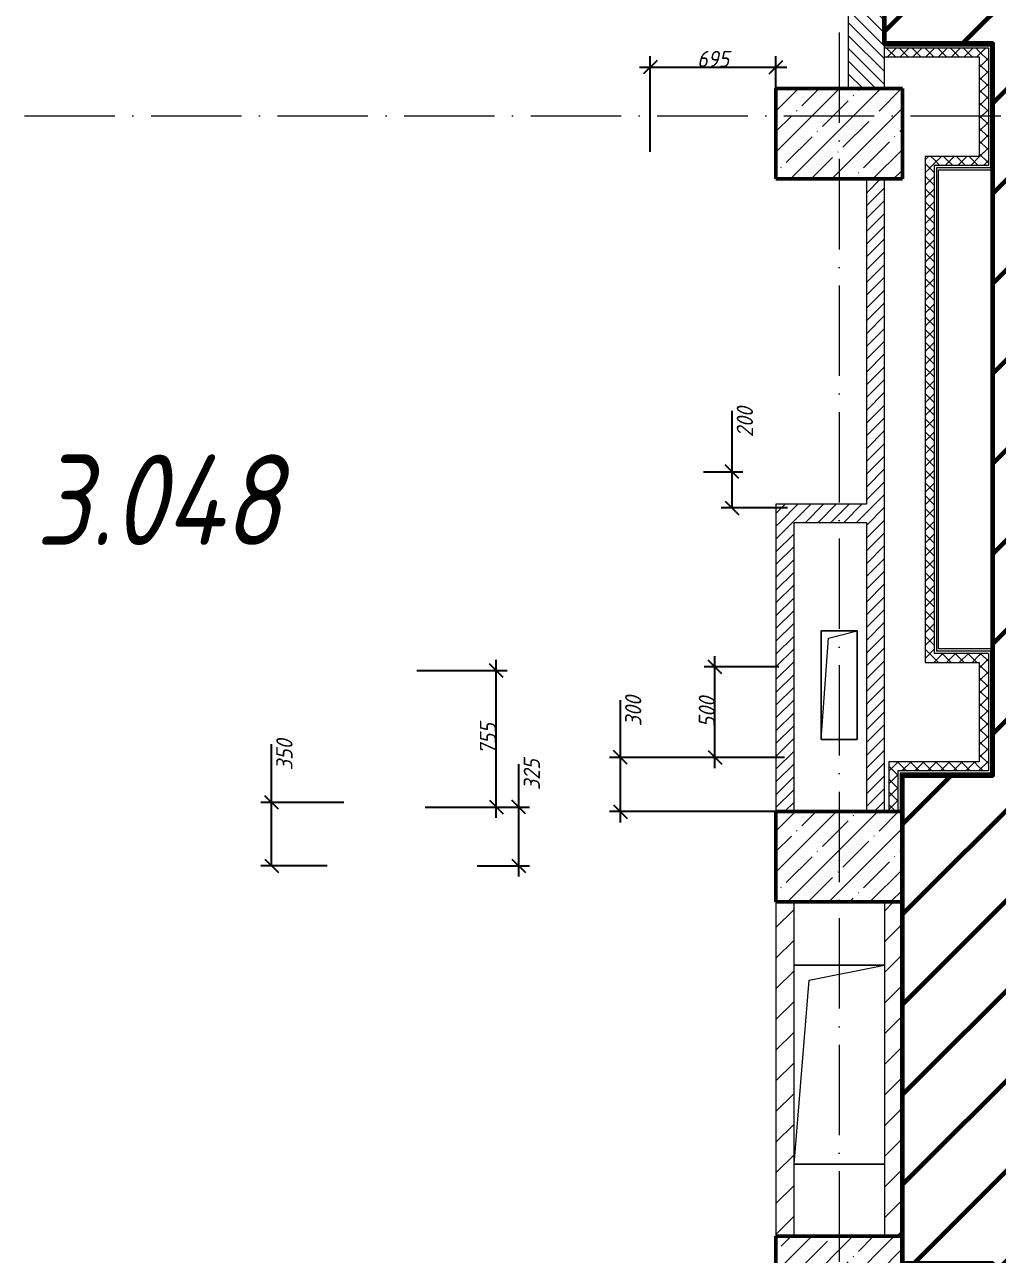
# Model space of a CAD drawing. Header units: millimetres. Extents: x -606178 to 312196, y -19338 to 632709.
# Drawn here: x -62071 to -56690, y 527525 to 534329 of the extents above; entities that cross this region are included whole.
import ezdxf

# ---------------------------------------------------------------- set-up
doc = ezdxf.new("R2010")
doc.units = ezdxf.units.MM
doc.linetypes.add('50_200_ШТРИХ_1Т_ш5_п1_п1_', pattern=[700, 500, -100, 0, -100])
for name, color, linetype, lineweight in [('6.4.1) Окр пт с инж. ПТ2.16', 3, 'Continuous', 60), ('6.4.3) Окр пт с инж. ПТ2.3', 150, 'Continuous', 60), ('A-____-____-DIMS', 7, 'Continuous', 9), ('A-FLOR-____-OTLN', 7, 'Continuous', 9), ('A-GENM-____-OTLN', 7, 'Continuous', 9), ('A-WALL-____-MCUT', 7, 'Continuous', 13), ('A-WALL-____-MCUT-1', 7, 'Continuous', 9), ('A-WALL-____-PATT-1', 7, 'Continuous', 9), ('A-WALL-FNSH-MCUT-1', 7, 'Continuous', 9), ('I-WALL-____-OTLN', 7, 'Continuous', 9), ('S-COLS-____-MCUT', 7, 'Continuous', 50), ('S-COLS-____-OTLN', 7, 'Continuous', 9), ('S-GRID-____-OTLN-1', 7, '50_200_ШТРИХ_1Т_ш5_п1_п1_', 9), ('Марки помещений', 7, 'Continuous', 9)]:
    doc.layers.add(name, color=color, linetype=linetype, lineweight=lineweight)
doc.layers.add('A-WALL-____-PATT-3', color=9, linetype='Continuous', lineweight=9, true_color=0x808080)
doc.styles.add('ISOCPEUR_I_2', font='isocpeui.ttf', dxfattribs={"width": 0.85, "height": 2.3})
doc.styles.add('ISOCPEUR_I_7', font='isocpeui.ttf', dxfattribs={"width": 0.9, "height": 90})
doc.dimstyles.new('ISO-1_8_0_9К_СРЕДНИЙ_Кладочные_1', dxfattribs={"dimscale": 304.8, "dimtxt": 89.638306, "dimasz": 0.246063, "dimexe": 0.19685, "dimexo": 0, "dimgap": 0, "dimtad": 1, "dimdec": 3, "dimrnd": 0.001, "dimdsep": 46, "dimtxsty": 'ISOCPEUR_I_7', "dimblk1": 'OBLIQUE', "dimblk2": 'OBLIQUE', "dimsah": 1, "dimcen": 0.09, "dimdle": 0.19685, "dimazin": 0, "dimtfac": 1, "dimtdec": 4, "dimtix": 1, "dimtmove": 0, "dimatfit": 3, "dimfxl": 1, "dimtvp": 1, "dimtolj": 1, "dimtzin": 0, "dimarcsym": 2})
doc.dimstyles.new('ISO-1_8_0_9К_СРЕДНИЙ_Кладочные_2', dxfattribs={"dimscale": 304.8, "dimtxt": 89.638306, "dimasz": 0.246063, "dimexe": 0.19685, "dimexo": 0, "dimgap": 0, "dimtad": 1, "dimdec": 3, "dimrnd": 0.001, "dimdsep": 46, "dimtxsty": 'ISOCPEUR_I_7', "dimblk1": 'OBLIQUE', "dimblk2": 'OBLIQUE', "dimsah": 1, "dimcen": 0.09, "dimdle": 0.19685, "dimazin": 0, "dimtfac": 1, "dimtdec": 4, "dimtix": 1, "dimtmove": 1, "dimatfit": 3, "dimfxl": 1, "dimtvp": 1, "dimtolj": 1, "dimtzin": 0, "dimarcsym": 2})
pattern_1 = [(45, (-140714.89, 451794.26), (-35.35534, 35.35534), [])]
pattern_2 = [(45, (-140714.89, 451794.26), (-84.85281, 84.85281), [])]
pattern_3 = [(45, (-140714.89, 451794.26), (-35.35534, 35.35534), []), (135, (-140714.89, 451794.26), (-35.35534, -35.35534), [])]

# ---------------------------------------------------------------- blocks, each defined once
blk = doc.blocks.new('BSC_Колонна _Прямоугольная - 500х700-V135-АР1_План отверстий 3 этажа в осях 1-64_Ю-ЯЯ')
at = {"layer": 'S-COLS-____-OTLN'}
h = blk.add_hatch(dxfattribs=at)
h.set_pattern_fill('FP_140', color=256, style=0, pattern_type=2)
h.set_pattern_definition([(315, (-75581.04, 83150), (114.04925, 114.04925), []), (315, (-75581.04, 83035.95), (114.04925, 114.04925), [201.613, -40.323, 3.353, -36.97])])
h.paths.add_polyline_path([(-250, 350), (-250, -350), (250, -350), (250, 350)], flags=0)
at = {"layer": 'S-COLS-____-MCUT'}
for p, q in [((250, 350), (-250, 350)), ((-250, 350), (-250, -350)), ((250, -350), (250, 350)), ((-250, -350), (250, -350))]:
    blk.add_line(p, q, dxfattribs=at)
blk = doc.blocks.new('BSC_Колонна _Прямоугольная - 500х700-V138-АР1_План отверстий 3 этажа в осях 1-64_Ю-ЯЯ')
at = {"layer": 'S-COLS-____-OTLN'}
h = blk.add_hatch(dxfattribs=at)
h.set_pattern_fill('FP_143', color=256, style=0, pattern_type=2)
h.set_pattern_definition([(315, (-77931.04, 83150), (114.04925, 114.04925), []), (315, (-77931.04, 83035.95), (114.04925, 114.04925), [201.613, -40.323, 3.353, -36.97])])
h.paths.add_polyline_path([(-250, 350), (-250, -350), (250, -350), (250, 350)], flags=0)
at = {"layer": 'S-COLS-____-MCUT'}
for p, q in [((250, 350), (-250, 350)), ((-250, 350), (-250, -350)), ((250, -350), (250, 350)), ((-250, -350), (250, -350))]:
    blk.add_line(p, q, dxfattribs=at)
blk = doc.blocks.new('BSC_Колонна _Прямоугольная - 500х700-V141-АР1_План отверстий 3 этажа в осях 1-64_Ю-ЯЯ')
at = {"layer": 'S-COLS-____-OTLN'}
h = blk.add_hatch(dxfattribs=at)
h.set_pattern_fill('FP_146', color=256, style=0, pattern_type=2)
h.set_pattern_definition([(315, (-81931.04, 83150), (114.04925, 114.04925), []), (315, (-81931.04, 83035.95), (114.04925, 114.04925), [201.613, -40.323, 3.353, -36.97])])
h.paths.add_polyline_path([(-250, 350), (-250, -350), (250, -350), (250, 350)], flags=0)
at = {"layer": 'S-COLS-____-MCUT'}
for p, q in [((250, 350), (-250, 350)), ((-250, 350), (-250, -350)), ((250, -350), (250, 350)), ((-250, -350), (250, -350))]:
    blk.add_line(p, q, dxfattribs=at)
blk = doc.blocks.new('AR_Отверстие прямоугольное _в плите_ - AR_Отверстие прямоугольное _в плите_-30459273-АР1_План отверстий 3 этажа в осях 1-64_Ю-ЯЯ')
at = {"layer": 'A-GENM-____-OTLN'}
for p, q in [((100, 300), (-100, 300)), ((-100, 300), (-100, -300)), ((-60, 260), (100, 300)), ((100, -300), (100, 300)), ((-100, -300), (-60, 260)), ((-100, -300), (100, -300))]:
    blk.add_line(p, q, dxfattribs=at)
blk = doc.blocks.new('AR_Отверстие прямоугольное _в плите_ - AR_Отверстие прямоугольное _в плите_-30552711-АР1_План отверстий 3 этажа в осях 1-64_Ю-ЯЯ')
at = {"layer": 'A-GENM-____-OTLN'}
for p, q in [((250, 550), (-250, 550)), ((-166.7, 466.7), (250, 550)), ((-250, -550), (-166.7, 466.7)), ((-250, -550), (250, -550))]:
    blk.add_line(p, q, dxfattribs=at)
blk = doc.blocks.new('_Oblique')
at = {"color": 0, "linetype": 'ByBlock', "lineweight": -2}
blk.add_line((-0.5, -0.5), (0.5, 0.5), dxfattribs=at)
blk = doc.blocks.new('*D5231')
at = {"layer": 'A-____-____-DIMS', "color": 0, "lineweight": -2, "transparency": 16777216}
for p, q in [((-58775.3, 530275.3), (-58775.3, 530591.6)), ((-57867.9, 530275.3), (-58835.3, 530275.3)), ((-58775.3, 529915.3), (-58775.3, 530275.3)), ((-57914.9, 529975.3), (-58835.3, 529975.3))]:
    blk.add_line(p, q, dxfattribs=at)
at = {"layer": 'Defpoints', "color": 0, "transparency": 16777216}
for p in [(-58775.3, 530275.3), (-57867.9, 530275.3), (-57914.9, 529975.3)]:
    blk.add_point(p, dxfattribs=at)
at = {"layer": 'A-____-____-DIMS', "color": 0, "lineweight": -2, "transparency": 16777216, "xscale": 75, "yscale": 75, "zscale": 75}
for p, rotation in [((-58775.3, 530275.3), 90), ((-58775.3, 529975.3), 270)]:
    blk.add_blockref('_Oblique', p, dxfattribs=dict(at, rotation=rotation))
at = {"layer": 'A-____-____-DIMS', "color": 0, "transparency": 16777216, "insert": (-58749.3, 530446.8), "char_height": 90, "width": 409.578, "attachment_point": 1, "rotation": 90, "line_spacing_factor": 1.149209, "style": 'ISOCPEUR_I_7'}
blk.add_mtext('\\A1;300', dxfattribs=at)
blk = doc.blocks.new('*D5232')
at = {"layer": 'A-____-____-DIMS', "color": 0, "lineweight": -2, "transparency": 16777216}
for p, q in [((-58252.3, 530215.3), (-58252.3, 530835.3)), ((-57898.8, 530775.3), (-58312.3, 530775.3)), ((-57867.9, 530275.3), (-58312.3, 530275.3))]:
    blk.add_line(p, q, dxfattribs=at)
at = {"layer": 'Defpoints', "color": 0, "transparency": 16777216}
for p in [(-58252.3, 530775.3), (-57898.8, 530775.3), (-57867.9, 530275.3)]:
    blk.add_point(p, dxfattribs=at)
at = {"layer": 'A-____-____-DIMS', "color": 0, "lineweight": -2, "transparency": 16777216, "xscale": 75, "yscale": 75, "zscale": 75}
for p, rotation in [((-58252.3, 530775.3), 90), ((-58252.3, 530275.3), 270)]:
    blk.add_blockref('_Oblique', p, dxfattribs=dict(at, rotation=rotation))
at = {"layer": 'A-____-____-DIMS', "color": 0, "transparency": 16777216, "insert": (-58297.3, 530525.3), "char_height": 90, "width": 409.578, "attachment_point": 5, "rotation": 90, "style": 'ISOCPEUR_I_7'}
blk.add_mtext('\\A1;500', dxfattribs=at)
blk = doc.blocks.new('*D5233')
at = {"layer": 'A-____-____-DIMS', "color": 0, "lineweight": -2, "transparency": 16777216}
for p, q in [((-59337.5, 530000.3), (-59337.5, 530238.4)), ((-59854.9, 530000.3), (-59277.5, 530000.3)), ((-59337.5, 529615.3), (-59337.5, 530000.3)), ((-59568.3, 529675.3), (-59277.5, 529675.3))]:
    blk.add_line(p, q, dxfattribs=at)
at = {"layer": 'Defpoints', "color": 0, "transparency": 16777216}
for p in [(-59854.9, 530000.3), (-59337.5, 530000.3), (-59568.3, 529675.3)]:
    blk.add_point(p, dxfattribs=at)
at = {"layer": 'A-____-____-DIMS', "color": 0, "lineweight": -2, "transparency": 16777216, "xscale": 75, "yscale": 75, "zscale": 75}
for p, rotation in [((-59337.5, 530000.3), 90), ((-59337.5, 529675.3), 270)]:
    blk.add_blockref('_Oblique', p, dxfattribs=dict(at, rotation=rotation))
at = {"layer": 'A-____-____-DIMS', "color": 0, "transparency": 16777216, "insert": (-59310.3, 530093.6), "char_height": 90, "width": 409.578, "attachment_point": 1, "rotation": 90, "line_spacing_factor": 1.149209, "style": 'ISOCPEUR_I_7'}
blk.add_mtext('\\A1;325', dxfattribs=at)
blk = doc.blocks.new('*D5234')
at = {"layer": 'A-____-____-DIMS', "color": 0, "lineweight": -2, "transparency": 16777216}
for p, q in [((-59462.2, 529940.3), (-59462.2, 530815.3)), ((-59901.8, 530755.3), (-59402.2, 530755.3)), ((-59854.9, 530000.3), (-59402.2, 530000.3))]:
    blk.add_line(p, q, dxfattribs=at)
at = {"layer": 'Defpoints', "color": 0, "transparency": 16777216}
for p in [(-59901.8, 530755.3), (-59462.2, 530755.3), (-59854.9, 530000.3)]:
    blk.add_point(p, dxfattribs=at)
at = {"layer": 'A-____-____-DIMS', "color": 0, "lineweight": -2, "transparency": 16777216, "xscale": 75, "yscale": 75, "zscale": 75}
for p, rotation in [((-59462.2, 530755.3), 90), ((-59462.2, 530000.3), 270)]:
    blk.add_blockref('_Oblique', p, dxfattribs=dict(at, rotation=rotation))
at = {"layer": 'A-____-____-DIMS', "color": 0, "transparency": 16777216, "insert": (-59507.8, 530377.8), "char_height": 90, "width": 409.578, "attachment_point": 5, "rotation": 90, "style": 'ISOCPEUR_I_7'}
blk.add_mtext('\\A1;755', dxfattribs=at)
blk = doc.blocks.new('*D5419')
at = {"layer": 'A-____-____-DIMS', "color": 0, "lineweight": -2, "transparency": 16777216}
for p, q in [((-58609.9, 533625.3), (-58609.9, 534154.1)), ((-57914.9, 533975.3), (-57914.9, 534154.1)), ((-58669.9, 534094.1), (-57854.9, 534094.1))]:
    blk.add_line(p, q, dxfattribs=at)
at = {"layer": 'Defpoints', "color": 0, "transparency": 16777216}
for p in [(-57914.9, 534094.1), (-57914.9, 533975.3), (-58609.9, 533625.3)]:
    blk.add_point(p, dxfattribs=at)
at = {"layer": 'A-____-____-DIMS', "color": 0, "lineweight": -2, "transparency": 16777216, "xscale": 75, "yscale": 75, "zscale": 75, "rotation": 180}
blk.add_blockref('_Oblique', (-58609.9, 534094.1), dxfattribs=at)
at = {"layer": 'A-____-____-DIMS', "color": 0, "lineweight": -2, "transparency": 16777216, "xscale": 75, "yscale": 75, "zscale": 75}
blk.add_blockref('_Oblique', (-57914.9, 534094.1), dxfattribs=at)
at = {"layer": 'A-____-____-DIMS', "color": 0, "transparency": 16777216, "insert": (-58262.4, 534139.1), "char_height": 90, "width": 409.578, "attachment_point": 5, "style": 'ISOCPEUR_I_7'}
blk.add_mtext('\\A1;695', dxfattribs=at)
blk = doc.blocks.new('*D5420')
at = {"layer": 'A-____-____-DIMS', "color": 0, "lineweight": -2, "transparency": 16777216}
for p, q in [((-58157.8, 531855.3), (-58157.8, 532191.8)), ((-58157.8, 531655.3), (-58157.8, 531915.3)), ((-58314.9, 531855.3), (-58097.8, 531855.3)), ((-57850.5, 531655.3), (-58217.8, 531655.3))]:
    blk.add_line(p, q, dxfattribs=at)
at = {"layer": 'Defpoints', "color": 0, "transparency": 16777216}
for p in [(-58314.9, 531855.3), (-58157.8, 531655.3), (-57850.5, 531655.3)]:
    blk.add_point(p, dxfattribs=at)
at = {"layer": 'A-____-____-DIMS', "color": 0, "lineweight": -2, "transparency": 16777216, "xscale": 75, "yscale": 75, "zscale": 75}
for p, rotation in [((-58157.8, 531855.3), 90), ((-58157.8, 531655.3), 270)]:
    blk.add_blockref('_Oblique', p, dxfattribs=dict(at, rotation=rotation))
at = {"layer": 'A-____-____-DIMS', "color": 0, "transparency": 16777216, "insert": (-58131.7, 532047), "char_height": 90, "width": 409.578, "attachment_point": 1, "rotation": 90, "line_spacing_factor": 1.149209, "style": 'ISOCPEUR_I_7'}
blk.add_mtext('\\A1;200', dxfattribs=at)
blk = doc.blocks.new('*D5421')
at = {"layer": 'A-____-____-DIMS', "color": 0, "lineweight": -2, "transparency": 16777216}
for p, q in [((-60704.9, 530025.3), (-60704.9, 530348)), ((-60704.9, 529675.3), (-60704.9, 530085.3)), ((-60304.9, 530025.3), (-60764.9, 530025.3)), ((-60397.6, 529675.3), (-60764.9, 529675.3))]:
    blk.add_line(p, q, dxfattribs=at)
at = {"layer": 'Defpoints', "color": 0, "transparency": 16777216}
for p in [(-60304.9, 530025.3), (-60704.9, 529675.3), (-60397.6, 529675.3)]:
    blk.add_point(p, dxfattribs=at)
at = {"layer": 'A-____-____-DIMS', "color": 0, "lineweight": -2, "transparency": 16777216, "xscale": 75, "yscale": 75, "zscale": 75}
for p, rotation in [((-60704.9, 530025.3), 90), ((-60704.9, 529675.3), 270)]:
    blk.add_blockref('_Oblique', p, dxfattribs=dict(at, rotation=rotation))
at = {"layer": 'A-____-____-DIMS', "color": 0, "transparency": 16777216, "insert": (-60678.9, 530203.2), "char_height": 90, "width": 409.578, "attachment_point": 1, "rotation": 90, "line_spacing_factor": 1.149209, "style": 'ISOCPEUR_I_7'}
blk.add_mtext('\\A1;350', dxfattribs=at)

msp = doc.modelspace()

# ---------------------------------------------------------------- hatches: boundary and pattern name
at = {"layer": '6.4.3) Окр пт с инж. ПТ2.3'}
h = msp.add_hatch(dxfattribs=at)
h.set_pattern_fill('ANSI31', color=256, scale=111)
h.paths.add_polyline_path([(-48464.891, 537125.3011), (-57314.891, 537125.3011), (-57314.891, 534225.3011), (-56714.891, 534225.3011), (-56714.891, 530175.3011), (-57214.891, 530175.3011), (-57214.891, 527475.3011), (-56714.891, 527475.3011), (-56714.891, 527125.3011), (-52164.891, 527125.3011), (-52164.891, 527625.3011), (-51464.891, 527625.3011), (-51464.891, 527125.3011), (-46764.891, 527125.3011), (-46764.891, 530875.3011), (-47464.891, 530875.3011), (-47464.891, 531375.3011), (-46764.891, 531375.3011), (-46764.891, 532625.3011), (-48464.891, 532625.3011)])
h.paths.add_polyline_path([(-52164.891, 534425.3011), (-51464.891, 534425.3011), (-51464.891, 533475.3011), (-52164.891, 533475.3011)], flags=16)
h.paths.add_polyline_path([(-52164.891, 530325.3006), (-51464.891, 530325.3006), (-51464.891, 529475.3006), (-52164.891, 529475.3006)], flags=16)
at = {"layer": 'A-WALL-____-PATT-1'}
h = msp.add_hatch(dxfattribs=at)
h.set_pattern_fill('FP_9', color=256, style=0, pattern_type=2)
h.set_pattern_definition([(135, (-140714.89, 451794.26), (-35.35534, -35.35534), [])])
h.paths.add_polyline_path([(-57314.891, 533975.3011), (-57314.891, 534869.3011), (-57383.891, 534869.3011), (-57383.891, 534875.3011), (-57445.891, 534875.3011), (-57445.891, 534869.3011), (-57514.891, 534869.3011), (-57514.891, 533975.3011)], flags=0)
h.paths.add_polyline_path([(-57383.891, 536575.3011), (-57383.891, 536581.3011), (-57314.891, 536581.3011), (-57314.891, 536975.3011), (-57514.891, 536975.3011), (-57514.891, 536581.3011), (-57445.891, 536581.3011), (-57445.891, 536575.3011)], flags=0)
h = msp.add_hatch(dxfattribs=at)
h.set_pattern_fill('FP_8', color=256, style=0, pattern_type=2)
h.set_pattern_definition(pattern_1)
h.paths.add_polyline_path([(-57314.891, 529975.3011), (-57314.891, 533475.3011), (-57414.891, 533475.3011), (-57414.891, 529975.3011)], flags=0)
h = msp.add_hatch(dxfattribs=at)
h.set_pattern_fill('FP_8', color=256, style=0, pattern_type=2)
h.set_pattern_definition(pattern_1)
h.paths.add_polyline_path([(-57414.891, 531575.3011), (-57414.891, 531675.3011), (-57914.891, 531675.3011), (-57914.891, 531575.3011), (-57658.0954, 531575.3011)], flags=0)
h = msp.add_hatch(dxfattribs=at)
h.set_pattern_fill('FP_8', color=256, style=0, pattern_type=2)
h.set_pattern_definition(pattern_1)
h.paths.add_polyline_path([(-57814.891, 529975.3011), (-57814.891, 531575.3011), (-57914.891, 531575.3011), (-57914.891, 529975.3011)], flags=0)
h = msp.add_hatch(dxfattribs=at)
h.set_pattern_fill('FP_7', color=256, style=0, pattern_type=2)
h.set_pattern_definition(pattern_2)
h.paths.add_polyline_path([(-57814.891, 527625.3011), (-57814.891, 529475.3011), (-57914.891, 529475.3011), (-57914.891, 527625.3011)], flags=0)
h = msp.add_hatch(dxfattribs=at)
h.set_pattern_fill('FP_7', color=256, style=0, pattern_type=2)
h.set_pattern_definition(pattern_2)
h.paths.add_polyline_path([(-57214.891, 527625.3011), (-57214.891, 529475.3011), (-57314.891, 529475.3011), (-57314.891, 527625.3011)], flags=0)
at = {"layer": 'A-WALL-____-PATT-3'}
h = msp.add_hatch(dxfattribs=at)
h.set_pattern_fill('FP_10', color=256, style=0, pattern_type=2)
h.set_pattern_definition(pattern_3)
h.paths.add_polyline_path([(-57314.891, 534150.3011), (-56789.891, 534150.3011), (-56789.891, 534200.3011), (-57314.891, 534200.3011)], flags=0)
h = msp.add_hatch(dxfattribs=at)
h.set_pattern_fill('FP_10', color=256, style=0, pattern_type=2)
h.set_pattern_definition(pattern_3)
h.paths.add_polyline_path([(-56789.891, 526850.3011), (-56739.891, 526850.3011), (-56739.891, 527450.3011), (-56789.891, 527450.3011), (-56789.891, 527400.3011)], flags=0)
h.paths.add_polyline_path([(-56789.891, 530200.3011), (-56739.891, 530200.3011), (-56739.891, 530850.3011), (-56789.891, 530850.3011), (-56789.891, 530250.3011)], flags=0)
h.paths.add_polyline_path([(-56789.891, 533550.3011), (-56739.891, 533550.3011), (-56739.891, 534200.3011), (-56789.891, 534200.3011), (-56789.891, 533600.3011)], flags=0)
h = msp.add_hatch(dxfattribs=at)
h.set_pattern_fill('FP_10', color=256, style=0, pattern_type=2)
h.set_pattern_definition(pattern_3)
h.paths.add_polyline_path([(-57039.891, 530800.3011), (-57039.891, 533600.3011), (-57089.891, 533600.3011), (-57089.891, 530800.3011)], flags=0)
h = msp.add_hatch(dxfattribs=at)
h.set_pattern_fill('FP_10', color=256, style=0, pattern_type=2)
h.set_pattern_definition(pattern_3)
h.paths.add_polyline_path([(-57027.391, 533550.3011), (-56789.891, 533550.3011), (-56789.891, 533600.3011), (-57039.891, 533600.3011), (-57039.891, 533550.3011)], flags=0)
h = msp.add_hatch(dxfattribs=at)
h.set_pattern_fill('FP_10', color=256, style=0, pattern_type=2)
h.set_pattern_definition(pattern_3)
h.paths.add_polyline_path([(-57014.891, 530800.3011), (-56789.891, 530800.3011), (-56789.891, 530850.3011), (-57039.891, 530850.3011), (-57039.891, 530800.3011), (-57027.391, 530800.3011)], flags=0)
h = msp.add_hatch(dxfattribs=at)
h.set_pattern_fill('FP_10', color=256, style=0, pattern_type=2)
h.set_pattern_definition(pattern_3)
h.paths.add_polyline_path([(-56789.891, 530200.3011), (-56789.891, 530250.3011), (-57289.891, 530250.3011), (-57289.891, 530200.3011), (-57239.891, 530200.3011)], flags=0)
h = msp.add_hatch(dxfattribs=at)
h.set_pattern_fill('FP_10', color=256, style=0, pattern_type=2)
h.set_pattern_definition(pattern_3)
h.paths.add_polyline_path([(-57289.891, 529975.3011), (-57239.891, 529975.3011), (-57239.891, 530200.3011), (-57289.891, 530200.3011), (-57289.891, 530006.0184)], flags=0)

# ---------------------------------------------------------------- linework, layer by layer
at = {"layer": '6.4.1) Окр пт с инж. ПТ2.16'}
msp.add_lwpolyline([(-65764.891, 518375.3011), (-61764.891, 518375.3011), (-61764.891, 519775.3011), (-62264.891, 519775.3011), (-62264.891, 522825.3011), (-61764.891, 522825.3011), (-61764.891, 524225.3011), (-63014.891, 524225.3011), (-63014.891, 527125.3011), (-57914.891, 527125.3011), (-57914.891, 526775.3011), (-56714.891, 526775.3011), (-56714.891, 527475.3011), (-57214.891, 527475.3011), (-57214.891, 530175.3011), (-56714.891, 530175.3011), (-56714.891, 534225.3011), (-57314.891, 534225.3011), (-57314.891, 537225.3011)], dxfattribs=at)
at = {"layer": 'A-FLOR-____-OTLN'}
for p, q in [((-56715.891, 530875.3011), (-56715.891, 533525.3011)), ((-57664.891, 530974.9536), (-57464.891, 530974.9536)), ((-57664.891, 530374.9536), (-57664.891, 530974.9536)), ((-57464.891, 530974.9536), (-57464.891, 530374.9536)), ((-57464.891, 530374.9536), (-57664.891, 530374.9536)), ((-57814.891, 529125.3011), (-57314.891, 529125.3011)), ((-57314.891, 528025.3011), (-57814.891, 528025.3011))]:
    msp.add_line(p, q, dxfattribs=at)
at = {"layer": 'A-WALL-____-MCUT'}
for p, q in [((-57514.891, 534800.3011), (-57514.891, 533975.3011)), ((-57314.891, 533975.3011), (-57314.891, 534800.3011)), ((-57314.891, 534200.3011), (-56739.891, 534200.3011)), ((-56739.891, 534200.3011), (-56739.891, 533550.3011)), ((-57314.891, 534150.3011), (-56789.891, 534150.3011)), ((-56789.891, 534150.3011), (-56789.891, 533600.3011)), ((-57089.891, 533600.3011), (-57089.891, 530800.3011)), ((-56789.891, 533600.3011), (-57089.891, 533600.3011)), ((-57039.891, 533550.3011), (-57039.891, 530850.3011)), ((-56739.891, 533550.3011), (-57039.891, 533550.3011)), ((-57089.891, 530800.3011), (-56789.891, 530800.3011)), ((-56739.891, 530850.3011), (-57039.891, 530850.3011)), ((-56789.891, 530800.3011), (-56789.891, 530250.3011)), ((-56739.891, 530850.3011), (-56739.891, 530200.3011)), ((-56789.891, 530250.3011), (-57289.891, 530250.3011)), ((-57289.891, 530250.3011), (-57289.891, 529975.3011)), ((-56739.891, 530200.3011), (-57239.891, 530200.3011)), ((-57239.891, 530200.3011), (-57239.891, 529975.3011))]:
    msp.add_line(p, q, dxfattribs=at)
at = {"layer": 'A-WALL-____-MCUT-1'}
for p, q in [((-57314.891, 534212.8011), (-56727.391, 534212.8011)), ((-56727.391, 534212.8011), (-56727.391, 533537.8011)), ((-57027.391, 533537.8011), (-57027.391, 530862.8011)), ((-56727.391, 533537.8011), (-57027.391, 533537.8011)), ((-56727.391, 530862.8011), (-57027.391, 530862.8011)), ((-56727.391, 530862.8011), (-56727.391, 530187.8011)), ((-56727.391, 530187.8011), (-57227.391, 530187.8011)), ((-57227.391, 530187.8011), (-57227.391, 529975.3011))]:
    msp.add_line(p, q, dxfattribs=at)
at = {"layer": 'A-WALL-FNSH-MCUT-1'}
for p, q in [((-56714.891, 534225.3011), (-57314.891, 534225.3011)), ((-56714.891, 533525.3011), (-56714.891, 534225.3011)), ((-57014.891, 530875.3011), (-57014.891, 533525.3011)), ((-57014.891, 533525.3011), (-56714.891, 533525.3011)), ((-57414.891, 533475.3011), (-57414.891, 531675.3011)), ((-57314.891, 529975.3011), (-57314.891, 533475.3011)), ((-57414.891, 531675.3011), (-57914.891, 531675.3011)), ((-57914.891, 531675.3011), (-57914.891, 529975.3011)), ((-57814.891, 531575.3011), (-57414.891, 531575.3011)), ((-57814.891, 529975.3011), (-57814.891, 531575.3011)), ((-57414.891, 531575.3011), (-57414.891, 529975.3011)), ((-56714.891, 530875.3011), (-57014.891, 530875.3011)), ((-56714.891, 530175.3011), (-56714.891, 530875.3011)), ((-57214.891, 530175.3011), (-56714.891, 530175.3011)), ((-57214.891, 529975.3011), (-57214.891, 530175.3011)), ((-57914.891, 529475.3011), (-57914.891, 527625.3011)), ((-57814.891, 527625.3011), (-57814.891, 529475.3011)), ((-57314.891, 529475.3011), (-57314.891, 527625.3011)), ((-57214.891, 527625.3011), (-57214.891, 529475.3011))]:
    msp.add_line(p, q, dxfattribs=at)
at = {"layer": 'I-WALL-____-OTLN'}
msp.add_line((-56714.891, 533525.3011), (-56714.891, 530875.3011), dxfattribs=at)
at = {"layer": 'S-GRID-____-OTLN-1'}
for p, q in [((-57564.891, 542687.1106), (-57564.891, 491375.8881)), ((-145383.6612, 533825.3011), (-36640.4843, 533825.3011))]:
    msp.add_line(p, q, dxfattribs=at)

# ---------------------------------------------------------------- block references
at = {"layer": 'A-GENM-____-OTLN'}
for name, p in [('AR_Отверстие прямоугольное _в плите_ - AR_Отверстие прямоугольное _в плите_-30459273-АР1_План отверстий 3 этажа в осях 1-64_Ю-ЯЯ', (-57564.891, 530674.9536)), ('AR_Отверстие прямоугольное _в плите_ - AR_Отверстие прямоугольное _в плите_-30552711-АР1_План отверстий 3 этажа в осях 1-64_Ю-ЯЯ', (-57564.891, 528575.3011))]:
    msp.add_blockref(name, p, dxfattribs=at)
at = {"layer": 'S-COLS-____-OTLN', "rotation": 89.9999999999999}
for name, p in [('BSC_Колонна _Прямоугольная - 500х700-V141-АР1_План отверстий 3 этажа в осях 1-64_Ю-ЯЯ', (-57564.891, 533725.3011)), ('BSC_Колонна _Прямоугольная - 500х700-V138-АР1_План отверстий 3 этажа в осях 1-64_Ю-ЯЯ', (-57564.891, 529725.3011)), ('BSC_Колонна _Прямоугольная - 500х700-V135-АР1_План отверстий 3 этажа в осях 1-64_Ю-ЯЯ', (-57564.891, 527375.3011))]:
    msp.add_blockref(name, p, dxfattribs=at)

# ---------------------------------------------------------------- texts
at = {"layer": 'Марки помещений', "insert": (-62009.0637, 531950.0783), "char_height": 500, "width": 817.72125, "attachment_point": 1, "style": 'ISOCPEUR_I_2'}
msp.add_mtext('3.048', dxfattribs=at)

# ---------------------------------------------------------------- dimensions: what is measured, and where the dimension line sits
at = {"layer": 'A-____-____-DIMS'}
dim = msp.add_linear_dim(base=(-57914.891, 534094.1192), p1=(-58609.891, 533625.3011), p2=(-57914.891, 533975.3011), dimstyle='ISO-1_8_0_9К_СРЕДНИЙ_Кладочные_2', override={"dimpost": '<>', "dimfxl": 778.154869}, dxfattribs=at)
dim.commit()
dim.dimension.update_dxf_attribs({"geometry": '*D5419', "text_midpoint": (-58262.391, 534139.1192)})
for base, p1, p2, override, picture, middle in [((-58157.778, 531655.3011), (-58314.891, 531855.3011), (-57850.5182, 531655.3011), {"dimpost": '<>', "dimfxl": 505.610628}, '*D5420', (-58071.7462, 532191.79)), ((-58775.3025, 530275.3011), (-57914.891, 529975.3011), (-57867.939, 530275.3011), {"dimpost": '<>', "dimfxl": 303.651923}, '*D5231', (-58689.2707, 530591.6313)), ((-60704.9013, 529675.3011), (-60304.891, 530025.3011), (-60397.6415, 529675.3011), {"dimpost": '<>', "dimfxl": 362.081008}, '*D5421', (-60618.8695, 530347.9866)), ((-59337.4778, 530000.3011), (-59568.2519, 529675.3011), (-59854.891, 530000.3011), {"dimpost": '<>', "dimfxl": 433.343941}, '*D5233', (-59250.2801, 530238.4021))]:
    dim = msp.add_linear_dim(base=base, p1=p1, p2=p2, angle=90, dimstyle='ISO-1_8_0_9К_СРЕДНИЙ_Кладочные_1', override=override, dxfattribs=at)
    dim.commit()
    dim.dimension.update_dxf_attribs({"geometry": picture, "text_midpoint": middle, "dimtype": 160, "text_rotation": 90})
for base, p1, p2, override, picture, middle in [((-59462.1859, 530755.3011), (-59854.891, 530000.3011), (-59901.843, 530755.3011), {"dimpost": '<>', "dimfxl": 756.458519}, '*D5234', (-59507.7654, 530377.8011)), ((-58252.3253, 530775.3011), (-57867.939, 530275.3011), (-57898.7547, 530775.3011), {"dimpost": '<>', "dimfxl": 500.948712}, '*D5232', (-58297.3253, 530525.3011))]:
    dim = msp.add_linear_dim(base=base, p1=p1, p2=p2, angle=90, dimstyle='ISO-1_8_0_9К_СРЕДНИЙ_Кладочные_2', override=override, dxfattribs=at)
    dim.commit()
    dim.dimension.update_dxf_attribs({"geometry": picture, "text_midpoint": middle})

doc.saveas('drawing.dxf')
